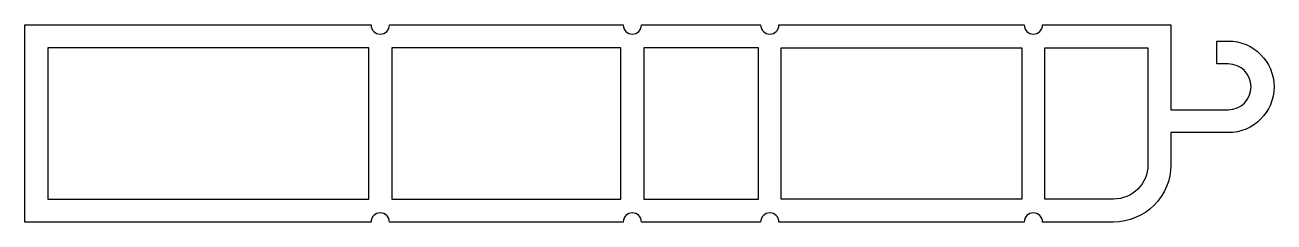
# Model space of a CAD drawing. Extents: x 355 to 409.5, y 218.3 to 226.9.
import ezdxf

# ---------------------------------------------------------------- set-up
doc = ezdxf.new("R2010")
doc.units = 0
doc.layers.get('0').update_dxf_attribs({"linetype": 'CONTINUOUS'})

msp = doc.modelspace()

# ---------------------------------------------------------------- linework, layer by layer
at = {"color": 7}
for points in [[(399.384, 218.343, 1), (398.584, 218.343), (387.884, 218.343, 1), (387.084, 218.343), (381.884, 218.343, 1), (381.084, 218.343), (370.884, 218.343, 1), (370.084, 218.343), (354.984, 218.343), (354.984, 226.943), (370.084, 226.943, 1), (370.884, 226.943), (381.084, 226.943, 1), (381.884, 226.943), (387.084, 226.943, 1), (387.884, 226.943), (398.584, 226.943, 1), (399.384, 226.943), (404.984, 226.943), (404.984, 223.243), (407.484, 223.243, 1), (407.484, 225.243), (406.984, 225.243), (406.984, 226.243), (407.484, 226.243, -1), (407.484, 222.243), (404.984, 222.243), (404.984, 220.843, -0.414214), (402.484, 218.343)], [(399.484, 225.943), (403.984, 225.943), (403.984, 220.843, -0.414214), (402.484, 219.343), (399.484, 219.343)]]:
    msp.add_lwpolyline(points, format="xyb", close=True, dxfattribs=at)
for points in [[(369.984, 219.343), (369.984, 225.943), (355.984, 225.943), (355.984, 219.343)], [(370.984, 225.943), (370.984, 219.343), (380.984, 219.343), (380.984, 225.943)], [(381.984, 225.943), (381.984, 219.343), (386.984, 219.343), (386.984, 225.943)], [(387.984, 219.343), (387.984, 225.943), (398.484, 225.943), (398.484, 219.343)]]:
    msp.add_lwpolyline(points, close=True, dxfattribs=at)

doc.saveas('drawing.dxf')
